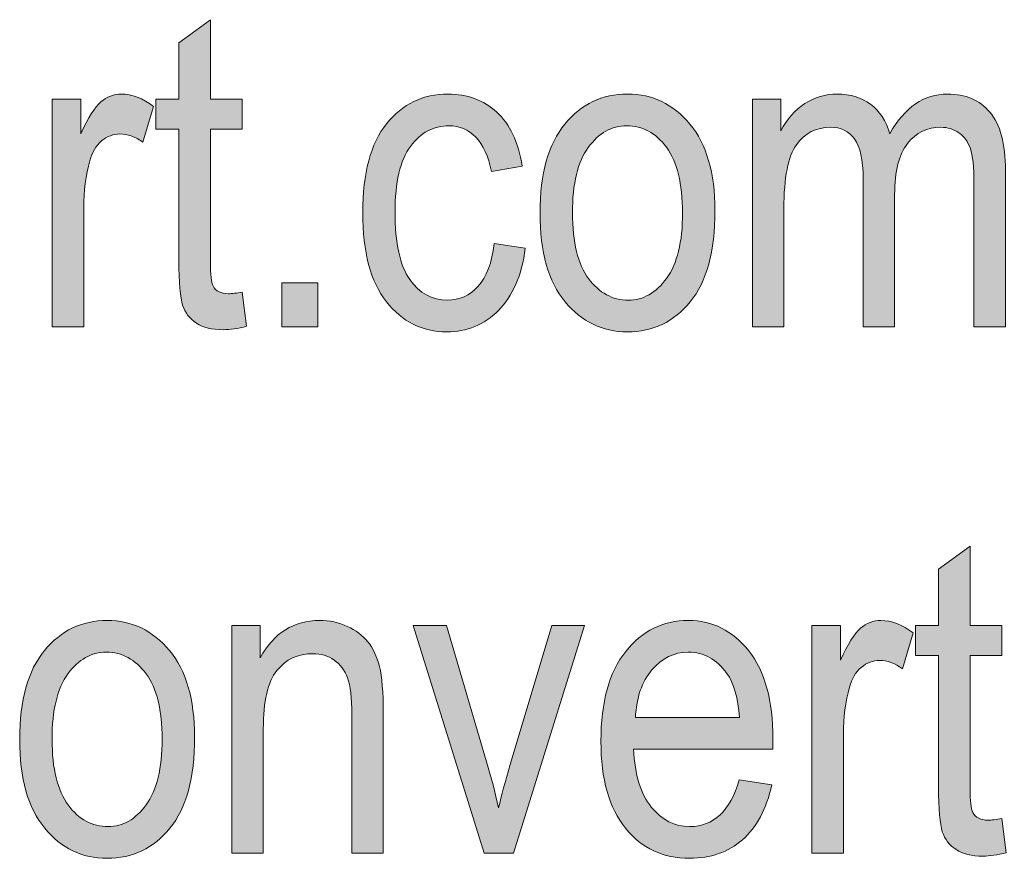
# Model space of a CAD drawing. Header units: inches. Extents: x 19 to 517, y 28 to 779.
# Drawn here: x 277.33 to 317.8, y 139.87 to 174.27 of the extents above; entities that cross this region are included whole.
import ezdxf

# ---------------------------------------------------------------- set-up
doc = ezdxf.new("R2010")
doc.units = ezdxf.units.IN
doc.header["$MEASUREMENT"] = 0
doc.layers.add('Layer 1', color=7, linetype='Continuous')

# ---------------------------------------------------------------- blocks, each defined once
blk = doc.blocks.new('block 88')
at = {"layer": 'Layer 1', "lineweight": 0}
blk.add_open_spline([(278.667, 161.676), (278.667, 161.676), (278.667, 171.01), (278.667, 171.01), (278.667, 171.01), (279.836, 171.01), (279.836, 171.01), (279.836, 171.01), (279.836, 169.595), (279.836, 169.595), (280.134, 170.251), (280.408, 170.686), (280.658, 170.9), (280.906, 171.113), (281.186, 171.221), (281.497, 171.221), (281.93, 171.221), (282.373, 171.051), (282.824, 170.711), (282.824, 170.711), (282.384, 169.243), (282.384, 169.243), (282.062, 169.472), (281.749, 169.586), (281.444, 169.586), (281.169, 169.586), (280.917, 169.489), (280.688, 169.296), (280.46, 169.103), (280.298, 168.833), (280.205, 168.487), (280.041, 167.884), (279.959, 167.242), (279.959, 166.563), (279.959, 166.563), (279.959, 161.676), (279.959, 161.676), (279.959, 161.676), (278.667, 161.676), (278.667, 161.676)], degree=3, knots=[0, 0, 0, 0, 1, 1, 1, 2, 2, 2, 3, 3, 3, 4, 4, 4, 5, 5, 5, 6, 6, 6, 7, 7, 7, 8, 8, 8, 9, 9, 9, 10, 10, 10, 11, 11, 11, 12, 12, 12, 13, 13, 13, 13], dxfattribs=at)
blk = doc.blocks.new('block 89')
at = {"layer": 'Layer 1', "true_color": 0x231f20}
h = blk.add_hatch(color=250, dxfattribs=at)
h.dxf.hatch_style = 2
edge = h.paths.add_edge_path()
edge.add_spline(control_points=[(278.667, 161.676), (278.667, 161.676), (278.667, 171.01), (278.667, 171.01), (278.667, 171.01), (279.836, 171.01), (279.836, 171.01), (279.836, 171.01), (279.836, 169.595), (279.836, 169.595), (280.134, 170.251), (280.408, 170.686), (280.658, 170.9), (280.906, 171.113), (281.186, 171.221), (281.497, 171.221), (281.93, 171.221), (282.373, 171.051), (282.824, 170.711), (282.824, 170.711), (282.384, 169.243), (282.384, 169.243), (282.062, 169.472), (281.749, 169.586), (281.444, 169.586), (281.169, 169.586), (280.917, 169.489), (280.688, 169.296), (280.46, 169.103), (280.298, 168.833), (280.205, 168.487), (280.041, 167.884), (279.959, 167.242), (279.959, 166.563), (279.959, 166.563), (279.959, 161.676), (279.959, 161.676), (279.959, 161.676), (278.667, 161.676), (278.667, 161.676)], knot_values=[0, 0, 0, 0, 1, 1, 1, 2, 2, 2, 3, 3, 3, 4, 4, 4, 5, 5, 5, 6, 6, 6, 7, 7, 7, 8, 8, 8, 9, 9, 9, 10, 10, 10, 11, 11, 11, 12, 12, 12, 13, 13, 13, 13], degree=3, periodic=1)
at = {"layer": 'Layer 1', "lineweight": 0}
blk.add_open_spline([(278.667, 161.676), (278.667, 161.676), (278.667, 171.01), (278.667, 171.01), (278.667, 171.01), (279.836, 171.01), (279.836, 171.01), (279.836, 171.01), (279.836, 169.595), (279.836, 169.595), (280.134, 170.251), (280.408, 170.686), (280.658, 170.9), (280.906, 171.113), (281.186, 171.221), (281.497, 171.221), (281.93, 171.221), (282.373, 171.051), (282.824, 170.711), (282.824, 170.711), (282.384, 169.243), (282.384, 169.243), (282.062, 169.472), (281.749, 169.586), (281.444, 169.586), (281.169, 169.586), (280.917, 169.489), (280.688, 169.296), (280.46, 169.103), (280.298, 168.833), (280.205, 168.487), (280.041, 167.884), (279.959, 167.242), (279.959, 166.563), (279.959, 166.563), (279.959, 161.676), (279.959, 161.676), (279.959, 161.676), (278.667, 161.676), (278.667, 161.676)], degree=3, knots=[0, 0, 0, 0, 1, 1, 1, 2, 2, 2, 3, 3, 3, 4, 4, 4, 5, 5, 5, 6, 6, 6, 7, 7, 7, 8, 8, 8, 9, 9, 9, 10, 10, 10, 11, 11, 11, 12, 12, 12, 13, 13, 13, 13], dxfattribs=at)
blk = doc.blocks.new('block 90')
at = {"layer": 'Layer 1', "lineweight": 0}
blk.add_open_spline([(286.463, 163.091), (286.463, 163.091), (286.638, 161.693), (286.638, 161.693), (286.281, 161.6), (285.959, 161.553), (285.672, 161.553), (285.22, 161.553), (284.857, 161.643), (284.582, 161.82), (284.306, 161.999), (284.117, 162.244), (284.014, 162.555), (283.912, 162.865), (283.861, 163.483), (283.861, 164.409), (283.861, 164.409), (283.861, 169.779), (283.861, 169.779), (283.861, 169.779), (282.912, 169.779), (282.912, 169.779), (282.912, 169.779), (282.912, 171.01), (282.912, 171.01), (282.912, 171.01), (283.861, 171.01), (283.861, 171.01), (283.861, 171.01), (283.861, 173.321), (283.861, 173.321), (283.861, 173.321), (285.153, 174.271), (285.153, 174.271), (285.153, 174.271), (285.153, 171.01), (285.153, 171.01), (285.153, 171.01), (286.463, 171.01), (286.463, 171.01), (286.463, 171.01), (286.463, 169.779), (286.463, 169.779), (286.463, 169.779), (285.153, 169.779), (285.153, 169.779), (285.153, 169.779), (285.153, 164.321), (285.153, 164.321), (285.153, 163.817), (285.191, 163.492), (285.267, 163.346), (285.379, 163.135), (285.587, 163.029), (285.891, 163.029), (286.038, 163.029), (286.228, 163.05), (286.463, 163.091)], degree=3, knots=[0, 0, 0, 0, 1, 1, 1, 2, 2, 2, 3, 3, 3, 4, 4, 4, 5, 5, 5, 6, 6, 6, 7, 7, 7, 8, 8, 8, 9, 9, 9, 10, 10, 10, 11, 11, 11, 12, 12, 12, 13, 13, 13, 14, 14, 14, 15, 15, 15, 16, 16, 16, 17, 17, 17, 18, 18, 18, 19, 19, 19, 19], dxfattribs=at)
blk = doc.blocks.new('block 91')
at = {"layer": 'Layer 1', "true_color": 0x231f20}
h = blk.add_hatch(color=250, dxfattribs=at)
h.dxf.hatch_style = 2
edge = h.paths.add_edge_path()
edge.add_spline(control_points=[(286.463, 163.091), (286.463, 163.091), (286.638, 161.693), (286.638, 161.693), (286.281, 161.6), (285.959, 161.553), (285.672, 161.553), (285.22, 161.553), (284.857, 161.643), (284.582, 161.82), (284.306, 161.999), (284.117, 162.244), (284.014, 162.555), (283.912, 162.865), (283.861, 163.483), (283.861, 164.409), (283.861, 164.409), (283.861, 169.779), (283.861, 169.779), (283.861, 169.779), (282.912, 169.779), (282.912, 169.779), (282.912, 169.779), (282.912, 171.01), (282.912, 171.01), (282.912, 171.01), (283.861, 171.01), (283.861, 171.01), (283.861, 171.01), (283.861, 173.321), (283.861, 173.321), (283.861, 173.321), (285.153, 174.271), (285.153, 174.271), (285.153, 174.271), (285.153, 171.01), (285.153, 171.01), (285.153, 171.01), (286.463, 171.01), (286.463, 171.01), (286.463, 171.01), (286.463, 169.779), (286.463, 169.779), (286.463, 169.779), (285.153, 169.779), (285.153, 169.779), (285.153, 169.779), (285.153, 164.321), (285.153, 164.321), (285.153, 163.817), (285.191, 163.492), (285.267, 163.346), (285.379, 163.135), (285.587, 163.029), (285.891, 163.029), (286.038, 163.029), (286.228, 163.05), (286.463, 163.091)], knot_values=[0, 0, 0, 0, 1, 1, 1, 2, 2, 2, 3, 3, 3, 4, 4, 4, 5, 5, 5, 6, 6, 6, 7, 7, 7, 8, 8, 8, 9, 9, 9, 10, 10, 10, 11, 11, 11, 12, 12, 12, 13, 13, 13, 14, 14, 14, 15, 15, 15, 16, 16, 16, 17, 17, 17, 18, 18, 18, 19, 19, 19, 19], degree=3, periodic=1)
at = {"layer": 'Layer 1', "lineweight": 0}
blk.add_open_spline([(286.463, 163.091), (286.463, 163.091), (286.638, 161.693), (286.638, 161.693), (286.281, 161.6), (285.959, 161.553), (285.672, 161.553), (285.22, 161.553), (284.857, 161.643), (284.582, 161.82), (284.306, 161.999), (284.117, 162.244), (284.014, 162.555), (283.912, 162.865), (283.861, 163.483), (283.861, 164.409), (283.861, 164.409), (283.861, 169.779), (283.861, 169.779), (283.861, 169.779), (282.912, 169.779), (282.912, 169.779), (282.912, 169.779), (282.912, 171.01), (282.912, 171.01), (282.912, 171.01), (283.861, 171.01), (283.861, 171.01), (283.861, 171.01), (283.861, 173.321), (283.861, 173.321), (283.861, 173.321), (285.153, 174.271), (285.153, 174.271), (285.153, 174.271), (285.153, 171.01), (285.153, 171.01), (285.153, 171.01), (286.463, 171.01), (286.463, 171.01), (286.463, 171.01), (286.463, 169.779), (286.463, 169.779), (286.463, 169.779), (285.153, 169.779), (285.153, 169.779), (285.153, 169.779), (285.153, 164.321), (285.153, 164.321), (285.153, 163.817), (285.191, 163.492), (285.267, 163.346), (285.379, 163.135), (285.587, 163.029), (285.891, 163.029), (286.038, 163.029), (286.228, 163.05), (286.463, 163.091)], degree=3, knots=[0, 0, 0, 0, 1, 1, 1, 2, 2, 2, 3, 3, 3, 4, 4, 4, 5, 5, 5, 6, 6, 6, 7, 7, 7, 8, 8, 8, 9, 9, 9, 10, 10, 10, 11, 11, 11, 12, 12, 12, 13, 13, 13, 14, 14, 14, 15, 15, 15, 16, 16, 16, 17, 17, 17, 18, 18, 18, 19, 19, 19, 19], dxfattribs=at)
blk = doc.blocks.new('block 92')
at = {"layer": 'Layer 1', "lineweight": 0}
blk.add_lwpolyline([(288.089, 161.676), (288.089, 163.478), (289.565, 163.478), (289.565, 161.676), (288.089, 161.676)], dxfattribs=at)
blk = doc.blocks.new('block 93')
at = {"layer": 'Layer 1', "true_color": 0x231f20}
h = blk.add_hatch(color=250, dxfattribs=at)
h.dxf.hatch_style = 2
h.paths.add_polyline_path([(288.089, 161.676), (288.089, 163.478), (289.565, 163.478), (289.565, 161.676)])
at = {"layer": 'Layer 1', "lineweight": 0}
blk.add_lwpolyline([(288.089, 161.676), (288.089, 163.478), (289.565, 163.478), (289.565, 161.676), (288.089, 161.676), (288.089, 161.676)], dxfattribs=at)
blk = doc.blocks.new('block 94')
at = {"layer": 'Layer 1', "lineweight": 0}
blk.add_open_spline([(296.798, 165.095), (296.798, 165.095), (298.073, 164.893), (298.073, 164.893), (297.926, 163.779), (297.559, 162.93), (296.969, 162.344), (296.381, 161.758), (295.673, 161.465), (294.847, 161.465), (293.845, 161.465), (293.02, 161.876), (292.374, 162.699), (291.725, 163.522), (291.402, 164.74), (291.402, 166.352), (291.402, 167.975), (291.728, 169.191), (292.381, 170.004), (293.035, 170.814), (293.875, 171.221), (294.9, 171.221), (295.691, 171.221), (296.357, 170.975), (296.899, 170.482), (297.441, 169.99), (297.789, 169.252), (297.941, 168.268), (297.941, 168.268), (296.684, 168.039), (296.684, 168.039), (296.561, 168.669), (296.347, 169.14), (296.043, 169.452), (295.738, 169.764), (295.372, 169.92), (294.944, 169.92), (294.305, 169.92), (293.776, 169.637), (293.358, 169.072), (292.938, 168.506), (292.729, 167.608), (292.729, 166.378), (292.729, 165.106), (292.929, 164.187), (293.331, 163.618), (293.732, 163.05), (294.247, 162.766), (294.874, 162.766), (295.366, 162.766), (295.786, 162.955), (296.135, 163.332), (296.483, 163.711), (296.705, 164.298), (296.798, 165.095)], degree=3, knots=[0, 0, 0, 0, 1, 1, 1, 2, 2, 2, 3, 3, 3, 4, 4, 4, 5, 5, 5, 6, 6, 6, 7, 7, 7, 8, 8, 8, 9, 9, 9, 10, 10, 10, 11, 11, 11, 12, 12, 12, 13, 13, 13, 14, 14, 14, 15, 15, 15, 16, 16, 16, 17, 17, 17, 18, 18, 18, 18], dxfattribs=at)
blk = doc.blocks.new('block 95')
at = {"layer": 'Layer 1', "true_color": 0x231f20}
h = blk.add_hatch(color=250, dxfattribs=at)
h.dxf.hatch_style = 2
edge = h.paths.add_edge_path()
edge.add_spline(control_points=[(296.798, 165.095), (296.798, 165.095), (298.073, 164.893), (298.073, 164.893), (297.926, 163.779), (297.559, 162.93), (296.969, 162.344), (296.381, 161.758), (295.673, 161.465), (294.847, 161.465), (293.845, 161.465), (293.02, 161.876), (292.374, 162.699), (291.725, 163.522), (291.402, 164.74), (291.402, 166.352), (291.402, 167.975), (291.728, 169.191), (292.381, 170.004), (293.035, 170.814), (293.875, 171.221), (294.9, 171.221), (295.691, 171.221), (296.357, 170.975), (296.899, 170.482), (297.441, 169.99), (297.789, 169.252), (297.941, 168.268), (297.941, 168.268), (296.684, 168.039), (296.684, 168.039), (296.561, 168.669), (296.347, 169.14), (296.043, 169.452), (295.738, 169.764), (295.372, 169.92), (294.944, 169.92), (294.305, 169.92), (293.776, 169.637), (293.358, 169.072), (292.938, 168.506), (292.729, 167.608), (292.729, 166.378), (292.729, 165.106), (292.929, 164.187), (293.331, 163.618), (293.732, 163.05), (294.247, 162.766), (294.874, 162.766), (295.366, 162.766), (295.786, 162.955), (296.135, 163.332), (296.483, 163.711), (296.705, 164.298), (296.798, 165.095)], knot_values=[0, 0, 0, 0, 1, 1, 1, 2, 2, 2, 3, 3, 3, 4, 4, 4, 5, 5, 5, 6, 6, 6, 7, 7, 7, 8, 8, 8, 9, 9, 9, 10, 10, 10, 11, 11, 11, 12, 12, 12, 13, 13, 13, 14, 14, 14, 15, 15, 15, 16, 16, 16, 17, 17, 17, 18, 18, 18, 18], degree=3, periodic=1)
at = {"layer": 'Layer 1', "lineweight": 0}
blk.add_open_spline([(296.798, 165.095), (296.798, 165.095), (298.073, 164.893), (298.073, 164.893), (297.926, 163.779), (297.559, 162.93), (296.969, 162.344), (296.381, 161.758), (295.673, 161.465), (294.847, 161.465), (293.845, 161.465), (293.02, 161.876), (292.374, 162.699), (291.725, 163.522), (291.402, 164.74), (291.402, 166.352), (291.402, 167.975), (291.728, 169.191), (292.381, 170.004), (293.035, 170.814), (293.875, 171.221), (294.9, 171.221), (295.691, 171.221), (296.357, 170.975), (296.899, 170.482), (297.441, 169.99), (297.789, 169.252), (297.941, 168.268), (297.941, 168.268), (296.684, 168.039), (296.684, 168.039), (296.561, 168.669), (296.347, 169.14), (296.043, 169.452), (295.738, 169.764), (295.372, 169.92), (294.944, 169.92), (294.305, 169.92), (293.776, 169.637), (293.358, 169.072), (292.938, 168.506), (292.729, 167.608), (292.729, 166.378), (292.729, 165.106), (292.929, 164.187), (293.331, 163.618), (293.732, 163.05), (294.247, 162.766), (294.874, 162.766), (295.366, 162.766), (295.786, 162.955), (296.135, 163.332), (296.483, 163.711), (296.705, 164.298), (296.798, 165.095)], degree=3, knots=[0, 0, 0, 0, 1, 1, 1, 2, 2, 2, 3, 3, 3, 4, 4, 4, 5, 5, 5, 6, 6, 6, 7, 7, 7, 8, 8, 8, 9, 9, 9, 10, 10, 10, 11, 11, 11, 12, 12, 12, 13, 13, 13, 14, 14, 14, 15, 15, 15, 16, 16, 16, 17, 17, 17, 18, 18, 18, 18], dxfattribs=at)
blk = doc.blocks.new('block 96')
at = {"layer": 'Layer 1', "lineweight": 0}
blk.add_open_spline([(298.679, 166.343), (298.679, 167.954), (299.018, 169.17), (299.694, 169.99), (300.372, 170.811), (301.228, 171.221), (302.265, 171.221), (303.285, 171.221), (304.137, 170.811), (304.823, 169.99), (305.508, 169.17), (305.851, 167.986), (305.851, 166.439), (305.851, 164.764), (305.514, 163.516), (304.84, 162.695), (304.167, 161.875), (303.308, 161.465), (302.265, 161.465), (301.24, 161.465), (300.385, 161.876), (299.704, 162.699), (299.02, 163.522), (298.679, 164.737), (298.679, 166.343)], degree=3, knots=[0, 0, 0, 0, 1, 1, 1, 2, 2, 2, 3, 3, 3, 4, 4, 4, 5, 5, 5, 6, 6, 6, 7, 7, 7, 8, 8, 8, 8], dxfattribs=at)
blk = doc.blocks.new('block 97')
at = {"layer": 'Layer 1', "lineweight": 0}
blk.add_open_spline([(300.006, 166.348), (300.006, 165.139), (300.226, 164.239), (300.666, 163.65), (301.105, 163.061), (301.65, 162.766), (302.3, 162.766), (302.91, 162.766), (303.432, 163.063), (303.87, 163.659), (304.305, 164.254), (304.524, 165.15), (304.524, 166.348), (304.524, 167.55), (304.304, 168.446), (303.865, 169.035), (303.425, 169.625), (302.881, 169.92), (302.23, 169.92), (301.615, 169.92), (301.09, 169.624), (300.657, 169.031), (300.223, 168.438), (300.006, 167.544), (300.006, 166.348)], degree=3, knots=[0, 0, 0, 0, 1, 1, 1, 2, 2, 2, 3, 3, 3, 4, 4, 4, 5, 5, 5, 6, 6, 6, 7, 7, 7, 8, 8, 8, 8], dxfattribs=at)
blk = doc.blocks.new('block 98')
at = {"layer": 'Layer 1', "true_color": 0x231f20}
h = blk.add_hatch(color=250, dxfattribs=at)
h.dxf.hatch_style = 2
edge = h.paths.add_edge_path()
edge.add_spline(control_points=[(298.679, 166.343), (298.679, 167.954), (299.018, 169.17), (299.694, 169.99), (300.372, 170.811), (301.228, 171.221), (302.265, 171.221), (303.285, 171.221), (304.137, 170.811), (304.823, 169.99), (305.508, 169.17), (305.851, 167.986), (305.851, 166.439), (305.851, 164.764), (305.514, 163.516), (304.84, 162.695), (304.167, 161.875), (303.308, 161.465), (302.265, 161.465), (301.24, 161.465), (300.385, 161.876), (299.704, 162.699), (299.02, 163.522), (298.679, 164.737), (298.679, 166.343)], knot_values=[0, 0, 0, 0, 1, 1, 1, 2, 2, 2, 3, 3, 3, 4, 4, 4, 5, 5, 5, 6, 6, 6, 7, 7, 7, 8, 8, 8, 8], degree=3, periodic=1)
edge = h.paths.add_edge_path()
edge.add_spline(control_points=[(300.006, 166.348), (300.006, 165.139), (300.226, 164.239), (300.666, 163.65), (301.105, 163.061), (301.65, 162.766), (302.3, 162.766), (302.91, 162.766), (303.432, 163.063), (303.87, 163.659), (304.305, 164.254), (304.524, 165.15), (304.524, 166.348), (304.524, 167.55), (304.304, 168.446), (303.865, 169.035), (303.425, 169.625), (302.881, 169.92), (302.23, 169.92), (301.615, 169.92), (301.09, 169.624), (300.657, 169.031), (300.223, 168.438), (300.006, 167.544), (300.006, 166.348)], knot_values=[0, 0, 0, 0, 1, 1, 1, 2, 2, 2, 3, 3, 3, 4, 4, 4, 5, 5, 5, 6, 6, 6, 7, 7, 7, 8, 8, 8, 8], degree=3, periodic=1)
at = {"layer": 'Layer 1', "lineweight": 0}
for points in [[(298.679, 166.343), (298.679, 167.954), (299.018, 169.17), (299.694, 169.99), (300.372, 170.811), (301.228, 171.221), (302.265, 171.221), (303.285, 171.221), (304.137, 170.811), (304.823, 169.99), (305.508, 169.17), (305.851, 167.986), (305.851, 166.439), (305.851, 164.764), (305.514, 163.516), (304.84, 162.695), (304.167, 161.875), (303.308, 161.465), (302.265, 161.465), (301.24, 161.465), (300.385, 161.876), (299.704, 162.699), (299.02, 163.522), (298.679, 164.737), (298.679, 166.343)], [(300.006, 166.348), (300.006, 165.139), (300.226, 164.239), (300.666, 163.65), (301.105, 163.061), (301.65, 162.766), (302.3, 162.766), (302.91, 162.766), (303.432, 163.063), (303.87, 163.659), (304.305, 164.254), (304.524, 165.15), (304.524, 166.348), (304.524, 167.55), (304.304, 168.446), (303.865, 169.035), (303.425, 169.625), (302.881, 169.92), (302.23, 169.92), (301.615, 169.92), (301.09, 169.624), (300.657, 169.031), (300.223, 168.438), (300.006, 167.544), (300.006, 166.348)]]:
    blk.add_open_spline(points, degree=3, knots=[0, 0, 0, 0, 1, 1, 1, 2, 2, 2, 3, 3, 3, 4, 4, 4, 5, 5, 5, 6, 6, 6, 7, 7, 7, 8, 8, 8, 8], dxfattribs=at)
blk = doc.blocks.new('block 99')
at = {"layer": 'Layer 1', "lineweight": 0}
blk.add_open_spline([(307.389, 161.676), (307.389, 161.676), (307.389, 171.01), (307.389, 171.01), (307.389, 171.01), (308.549, 171.01), (308.549, 171.01), (308.549, 171.01), (308.549, 169.709), (308.549, 169.709), (308.807, 170.192), (309.137, 170.565), (309.541, 170.827), (309.945, 171.09), (310.386, 171.221), (310.866, 171.221), (311.404, 171.221), (311.859, 171.082), (312.23, 170.806), (312.602, 170.528), (312.867, 170.125), (313.024, 169.595), (313.33, 170.137), (313.681, 170.543), (314.079, 170.814), (314.475, 171.085), (314.915, 171.221), (315.397, 171.221), (316.131, 171.221), (316.711, 170.972), (317.134, 170.474), (317.557, 169.976), (317.769, 169.179), (317.769, 168.083), (317.769, 168.083), (317.769, 161.676), (317.769, 161.676), (317.769, 161.676), (316.477, 161.676), (316.477, 161.676), (316.477, 161.676), (316.477, 167.562), (316.477, 167.562), (316.477, 168.23), (316.428, 168.704), (316.332, 168.983), (316.234, 169.262), (316.077, 169.477), (315.859, 169.63), (315.64, 169.782), (315.396, 169.858), (315.126, 169.858), (314.565, 169.858), (314.109, 169.637), (313.756, 169.194), (313.402, 168.751), (313.225, 168.055), (313.225, 167.104), (313.225, 167.104), (313.225, 161.676), (313.225, 161.676), (313.225, 161.676), (311.933, 161.676), (311.933, 161.676), (311.933, 161.676), (311.933, 167.747), (311.933, 167.747), (311.933, 168.521), (311.815, 169.066), (311.577, 169.383), (311.34, 169.7), (311.013, 169.858), (310.597, 169.858), (310.006, 169.858), (309.538, 169.619), (309.196, 169.142), (308.852, 168.663), (308.681, 167.791), (308.681, 166.523), (308.681, 166.523), (308.681, 161.676), (308.681, 161.676), (308.681, 161.676), (307.389, 161.676), (307.389, 161.676)], degree=3, knots=[0, 0, 0, 0, 1, 1, 1, 2, 2, 2, 3, 3, 3, 4, 4, 4, 5, 5, 5, 6, 6, 6, 7, 7, 7, 8, 8, 8, 9, 9, 9, 10, 10, 10, 11, 11, 11, 12, 12, 12, 13, 13, 13, 14, 14, 14, 15, 15, 15, 16, 16, 16, 17, 17, 17, 18, 18, 18, 19, 19, 19, 20, 20, 20, 21, 21, 21, 22, 22, 22, 23, 23, 23, 24, 24, 24, 25, 25, 25, 26, 26, 26, 27, 27, 27, 28, 28, 28, 28], dxfattribs=at)
blk = doc.blocks.new('block 100')
at = {"layer": 'Layer 1', "true_color": 0x231f20}
h = blk.add_hatch(color=250, dxfattribs=at)
h.dxf.hatch_style = 2
edge = h.paths.add_edge_path()
edge.add_spline(control_points=[(307.389, 161.676), (307.389, 161.676), (307.389, 171.01), (307.389, 171.01), (307.389, 171.01), (308.549, 171.01), (308.549, 171.01), (308.549, 171.01), (308.549, 169.709), (308.549, 169.709), (308.807, 170.192), (309.137, 170.565), (309.541, 170.827), (309.945, 171.09), (310.386, 171.221), (310.866, 171.221), (311.404, 171.221), (311.859, 171.082), (312.23, 170.806), (312.602, 170.528), (312.867, 170.125), (313.024, 169.595), (313.33, 170.137), (313.681, 170.543), (314.079, 170.814), (314.475, 171.085), (314.915, 171.221), (315.397, 171.221), (316.131, 171.221), (316.711, 170.972), (317.134, 170.474), (317.557, 169.976), (317.769, 169.179), (317.769, 168.083), (317.769, 168.083), (317.769, 161.676), (317.769, 161.676), (317.769, 161.676), (316.477, 161.676), (316.477, 161.676), (316.477, 161.676), (316.477, 167.562), (316.477, 167.562), (316.477, 168.23), (316.428, 168.704), (316.332, 168.983), (316.234, 169.262), (316.077, 169.477), (315.859, 169.63), (315.64, 169.782), (315.396, 169.858), (315.126, 169.858), (314.565, 169.858), (314.109, 169.637), (313.756, 169.194), (313.402, 168.751), (313.225, 168.055), (313.225, 167.104), (313.225, 167.104), (313.225, 161.676), (313.225, 161.676), (313.225, 161.676), (311.933, 161.676), (311.933, 161.676), (311.933, 161.676), (311.933, 167.747), (311.933, 167.747), (311.933, 168.521), (311.815, 169.066), (311.577, 169.383), (311.34, 169.7), (311.013, 169.858), (310.597, 169.858), (310.006, 169.858), (309.538, 169.619), (309.196, 169.142), (308.852, 168.663), (308.681, 167.791), (308.681, 166.523), (308.681, 166.523), (308.681, 161.676), (308.681, 161.676), (308.681, 161.676), (307.389, 161.676), (307.389, 161.676)], knot_values=[0, 0, 0, 0, 1, 1, 1, 2, 2, 2, 3, 3, 3, 4, 4, 4, 5, 5, 5, 6, 6, 6, 7, 7, 7, 8, 8, 8, 9, 9, 9, 10, 10, 10, 11, 11, 11, 12, 12, 12, 13, 13, 13, 14, 14, 14, 15, 15, 15, 16, 16, 16, 17, 17, 17, 18, 18, 18, 19, 19, 19, 20, 20, 20, 21, 21, 21, 22, 22, 22, 23, 23, 23, 24, 24, 24, 25, 25, 25, 26, 26, 26, 27, 27, 27, 28, 28, 28, 28], degree=3, periodic=1)
at = {"layer": 'Layer 1', "lineweight": 0}
blk.add_open_spline([(307.389, 161.676), (307.389, 161.676), (307.389, 171.01), (307.389, 171.01), (307.389, 171.01), (308.549, 171.01), (308.549, 171.01), (308.549, 171.01), (308.549, 169.709), (308.549, 169.709), (308.807, 170.192), (309.137, 170.565), (309.541, 170.827), (309.945, 171.09), (310.386, 171.221), (310.866, 171.221), (311.404, 171.221), (311.859, 171.082), (312.23, 170.806), (312.602, 170.528), (312.867, 170.125), (313.024, 169.595), (313.33, 170.137), (313.681, 170.543), (314.079, 170.814), (314.475, 171.085), (314.915, 171.221), (315.397, 171.221), (316.131, 171.221), (316.711, 170.972), (317.134, 170.474), (317.557, 169.976), (317.769, 169.179), (317.769, 168.083), (317.769, 168.083), (317.769, 161.676), (317.769, 161.676), (317.769, 161.676), (316.477, 161.676), (316.477, 161.676), (316.477, 161.676), (316.477, 167.562), (316.477, 167.562), (316.477, 168.23), (316.428, 168.704), (316.332, 168.983), (316.234, 169.262), (316.077, 169.477), (315.859, 169.63), (315.64, 169.782), (315.396, 169.858), (315.126, 169.858), (314.565, 169.858), (314.109, 169.637), (313.756, 169.194), (313.402, 168.751), (313.225, 168.055), (313.225, 167.104), (313.225, 167.104), (313.225, 161.676), (313.225, 161.676), (313.225, 161.676), (311.933, 161.676), (311.933, 161.676), (311.933, 161.676), (311.933, 167.747), (311.933, 167.747), (311.933, 168.521), (311.815, 169.066), (311.577, 169.383), (311.34, 169.7), (311.013, 169.858), (310.597, 169.858), (310.006, 169.858), (309.538, 169.619), (309.196, 169.142), (308.852, 168.663), (308.681, 167.791), (308.681, 166.523), (308.681, 166.523), (308.681, 161.676), (308.681, 161.676), (308.681, 161.676), (307.389, 161.676), (307.389, 161.676)], degree=3, knots=[0, 0, 0, 0, 1, 1, 1, 2, 2, 2, 3, 3, 3, 4, 4, 4, 5, 5, 5, 6, 6, 6, 7, 7, 7, 8, 8, 8, 9, 9, 9, 10, 10, 10, 11, 11, 11, 12, 12, 12, 13, 13, 13, 14, 14, 14, 15, 15, 15, 16, 16, 16, 17, 17, 17, 18, 18, 18, 19, 19, 19, 20, 20, 20, 21, 21, 21, 22, 22, 22, 23, 23, 23, 24, 24, 24, 25, 25, 25, 26, 26, 26, 27, 27, 27, 28, 28, 28, 28], dxfattribs=at)
blk = doc.blocks.new('block 187')
at = {"layer": 'Layer 1', "lineweight": 0}
blk.add_open_spline([(277.331, 144.743), (277.331, 146.354), (277.67, 147.57), (278.345, 148.391), (279.023, 149.211), (279.88, 149.621), (280.917, 149.621), (281.936, 149.621), (282.789, 149.211), (283.474, 148.391), (284.16, 147.57), (284.503, 146.387), (284.503, 144.84), (284.503, 143.164), (284.166, 141.916), (283.492, 141.096), (282.818, 140.275), (281.96, 139.865), (280.917, 139.865), (279.891, 139.865), (279.037, 140.276), (278.355, 141.1), (277.672, 141.923), (277.331, 143.138), (277.331, 144.743)], degree=3, knots=[0, 0, 0, 0, 1, 1, 1, 2, 2, 2, 3, 3, 3, 4, 4, 4, 5, 5, 5, 6, 6, 6, 7, 7, 7, 8, 8, 8, 8], dxfattribs=at)
blk = doc.blocks.new('block 188')
at = {"layer": 'Layer 1', "lineweight": 0}
blk.add_open_spline([(278.658, 144.748), (278.658, 143.539), (278.878, 142.64), (279.317, 142.051), (279.756, 141.461), (280.301, 141.166), (280.952, 141.166), (281.561, 141.166), (282.084, 141.464), (282.521, 142.06), (282.957, 142.654), (283.175, 143.551), (283.175, 144.748), (283.175, 145.95), (282.956, 146.847), (282.516, 147.436), (282.077, 148.025), (281.532, 148.32), (280.881, 148.32), (280.266, 148.32), (279.742, 148.024), (279.308, 147.432), (278.875, 146.839), (278.658, 145.944), (278.658, 144.748)], degree=3, knots=[0, 0, 0, 0, 1, 1, 1, 2, 2, 2, 3, 3, 3, 4, 4, 4, 5, 5, 5, 6, 6, 6, 7, 7, 7, 8, 8, 8, 8], dxfattribs=at)
blk = doc.blocks.new('block 189')
at = {"layer": 'Layer 1', "true_color": 0x231f20}
h = blk.add_hatch(color=250, dxfattribs=at)
h.dxf.hatch_style = 2
edge = h.paths.add_edge_path()
edge.add_spline(control_points=[(277.331, 144.743), (277.331, 146.354), (277.67, 147.57), (278.345, 148.391), (279.023, 149.211), (279.88, 149.621), (280.917, 149.621), (281.936, 149.621), (282.789, 149.211), (283.474, 148.391), (284.16, 147.57), (284.503, 146.387), (284.503, 144.84), (284.503, 143.164), (284.166, 141.916), (283.492, 141.096), (282.818, 140.275), (281.96, 139.865), (280.917, 139.865), (279.891, 139.865), (279.037, 140.276), (278.355, 141.1), (277.672, 141.923), (277.331, 143.138), (277.331, 144.743)], knot_values=[0, 0, 0, 0, 1, 1, 1, 2, 2, 2, 3, 3, 3, 4, 4, 4, 5, 5, 5, 6, 6, 6, 7, 7, 7, 8, 8, 8, 8], degree=3, periodic=1)
edge = h.paths.add_edge_path()
edge.add_spline(control_points=[(278.658, 144.748), (278.658, 143.539), (278.878, 142.64), (279.317, 142.051), (279.756, 141.461), (280.301, 141.166), (280.952, 141.166), (281.561, 141.166), (282.084, 141.464), (282.521, 142.06), (282.957, 142.654), (283.175, 143.551), (283.175, 144.748), (283.175, 145.95), (282.956, 146.847), (282.516, 147.436), (282.077, 148.025), (281.532, 148.32), (280.881, 148.32), (280.266, 148.32), (279.742, 148.024), (279.308, 147.432), (278.875, 146.839), (278.658, 145.944), (278.658, 144.748)], knot_values=[0, 0, 0, 0, 1, 1, 1, 2, 2, 2, 3, 3, 3, 4, 4, 4, 5, 5, 5, 6, 6, 6, 7, 7, 7, 8, 8, 8, 8], degree=3, periodic=1)
at = {"layer": 'Layer 1', "lineweight": 0}
for points in [[(277.331, 144.743), (277.331, 146.354), (277.67, 147.57), (278.345, 148.391), (279.023, 149.211), (279.88, 149.621), (280.917, 149.621), (281.936, 149.621), (282.789, 149.211), (283.474, 148.391), (284.16, 147.57), (284.503, 146.387), (284.503, 144.84), (284.503, 143.164), (284.166, 141.916), (283.492, 141.096), (282.818, 140.275), (281.96, 139.865), (280.917, 139.865), (279.891, 139.865), (279.037, 140.276), (278.355, 141.1), (277.672, 141.923), (277.331, 143.138), (277.331, 144.743)], [(278.658, 144.748), (278.658, 143.539), (278.878, 142.64), (279.317, 142.051), (279.756, 141.461), (280.301, 141.166), (280.952, 141.166), (281.561, 141.166), (282.084, 141.464), (282.521, 142.06), (282.957, 142.654), (283.175, 143.551), (283.175, 144.748), (283.175, 145.95), (282.956, 146.847), (282.516, 147.436), (282.077, 148.025), (281.532, 148.32), (280.881, 148.32), (280.266, 148.32), (279.742, 148.024), (279.308, 147.432), (278.875, 146.839), (278.658, 145.944), (278.658, 144.748)]]:
    blk.add_open_spline(points, degree=3, knots=[0, 0, 0, 0, 1, 1, 1, 2, 2, 2, 3, 3, 3, 4, 4, 4, 5, 5, 5, 6, 6, 6, 7, 7, 7, 8, 8, 8, 8], dxfattribs=at)
blk = doc.blocks.new('block 190')
at = {"layer": 'Layer 1', "lineweight": 0}
blk.add_open_spline([(286.032, 140.076), (286.032, 140.076), (286.032, 149.41), (286.032, 149.41), (286.032, 149.41), (287.201, 149.41), (287.201, 149.41), (287.201, 149.41), (287.201, 148.092), (287.201, 148.092), (287.481, 148.604), (287.825, 148.987), (288.232, 149.241), (288.638, 149.494), (289.104, 149.621), (289.631, 149.621), (290.041, 149.621), (290.42, 149.54), (290.767, 149.379), (291.115, 149.218), (291.396, 149.007), (291.61, 148.746), (291.823, 148.485), (291.982, 148.147), (292.088, 147.731), (292.193, 147.315), (292.246, 146.677), (292.246, 145.815), (292.246, 145.815), (292.246, 140.076), (292.246, 140.076), (292.246, 140.076), (290.954, 140.076), (290.954, 140.076), (290.954, 140.076), (290.954, 145.76), (290.954, 145.76), (290.954, 146.446), (290.895, 146.948), (290.778, 147.265), (290.661, 147.581), (290.477, 147.826), (290.228, 147.999), (289.979, 148.172), (289.691, 148.259), (289.363, 148.259), (288.742, 148.259), (288.247, 148.027), (287.878, 147.563), (287.508, 147.101), (287.324, 146.306), (287.324, 145.18), (287.324, 145.18), (287.324, 140.076), (287.324, 140.076), (287.324, 140.076), (286.032, 140.076), (286.032, 140.076)], degree=3, knots=[0, 0, 0, 0, 1, 1, 1, 2, 2, 2, 3, 3, 3, 4, 4, 4, 5, 5, 5, 6, 6, 6, 7, 7, 7, 8, 8, 8, 9, 9, 9, 10, 10, 10, 11, 11, 11, 12, 12, 12, 13, 13, 13, 14, 14, 14, 15, 15, 15, 16, 16, 16, 17, 17, 17, 18, 18, 18, 19, 19, 19, 19], dxfattribs=at)
blk = doc.blocks.new('block 191')
at = {"layer": 'Layer 1', "true_color": 0x231f20}
h = blk.add_hatch(color=250, dxfattribs=at)
h.dxf.hatch_style = 2
edge = h.paths.add_edge_path()
edge.add_spline(control_points=[(286.032, 140.076), (286.032, 140.076), (286.032, 149.41), (286.032, 149.41), (286.032, 149.41), (287.201, 149.41), (287.201, 149.41), (287.201, 149.41), (287.201, 148.092), (287.201, 148.092), (287.481, 148.604), (287.825, 148.987), (288.232, 149.241), (288.638, 149.494), (289.104, 149.621), (289.631, 149.621), (290.041, 149.621), (290.42, 149.54), (290.767, 149.379), (291.115, 149.218), (291.396, 149.007), (291.61, 148.746), (291.823, 148.485), (291.982, 148.147), (292.088, 147.731), (292.193, 147.315), (292.246, 146.677), (292.246, 145.815), (292.246, 145.815), (292.246, 140.076), (292.246, 140.076), (292.246, 140.076), (290.954, 140.076), (290.954, 140.076), (290.954, 140.076), (290.954, 145.76), (290.954, 145.76), (290.954, 146.446), (290.895, 146.948), (290.778, 147.265), (290.661, 147.581), (290.477, 147.826), (290.228, 147.999), (289.979, 148.172), (289.691, 148.259), (289.363, 148.259), (288.742, 148.259), (288.247, 148.027), (287.878, 147.563), (287.508, 147.101), (287.324, 146.306), (287.324, 145.18), (287.324, 145.18), (287.324, 140.076), (287.324, 140.076), (287.324, 140.076), (286.032, 140.076), (286.032, 140.076)], knot_values=[0, 0, 0, 0, 1, 1, 1, 2, 2, 2, 3, 3, 3, 4, 4, 4, 5, 5, 5, 6, 6, 6, 7, 7, 7, 8, 8, 8, 9, 9, 9, 10, 10, 10, 11, 11, 11, 12, 12, 12, 13, 13, 13, 14, 14, 14, 15, 15, 15, 16, 16, 16, 17, 17, 17, 18, 18, 18, 19, 19, 19, 19], degree=3, periodic=1)
at = {"layer": 'Layer 1', "lineweight": 0}
blk.add_open_spline([(286.032, 140.076), (286.032, 140.076), (286.032, 149.41), (286.032, 149.41), (286.032, 149.41), (287.201, 149.41), (287.201, 149.41), (287.201, 149.41), (287.201, 148.092), (287.201, 148.092), (287.481, 148.604), (287.825, 148.987), (288.232, 149.241), (288.638, 149.494), (289.104, 149.621), (289.631, 149.621), (290.041, 149.621), (290.42, 149.54), (290.767, 149.379), (291.115, 149.218), (291.396, 149.007), (291.61, 148.746), (291.823, 148.485), (291.982, 148.147), (292.088, 147.731), (292.193, 147.315), (292.246, 146.677), (292.246, 145.815), (292.246, 145.815), (292.246, 140.076), (292.246, 140.076), (292.246, 140.076), (290.954, 140.076), (290.954, 140.076), (290.954, 140.076), (290.954, 145.76), (290.954, 145.76), (290.954, 146.446), (290.895, 146.948), (290.778, 147.265), (290.661, 147.581), (290.477, 147.826), (290.228, 147.999), (289.979, 148.172), (289.691, 148.259), (289.363, 148.259), (288.742, 148.259), (288.247, 148.027), (287.878, 147.563), (287.508, 147.101), (287.324, 146.306), (287.324, 145.18), (287.324, 145.18), (287.324, 140.076), (287.324, 140.076), (287.324, 140.076), (286.032, 140.076), (286.032, 140.076)], degree=3, knots=[0, 0, 0, 0, 1, 1, 1, 2, 2, 2, 3, 3, 3, 4, 4, 4, 5, 5, 5, 6, 6, 6, 7, 7, 7, 8, 8, 8, 9, 9, 9, 10, 10, 10, 11, 11, 11, 12, 12, 12, 13, 13, 13, 14, 14, 14, 15, 15, 15, 16, 16, 16, 17, 17, 17, 18, 18, 18, 19, 19, 19, 19], dxfattribs=at)
blk = doc.blocks.new('block 192')
at = {"layer": 'Layer 1', "lineweight": 0}
blk.add_open_spline([(296.38, 140.076), (296.38, 140.076), (293.467, 149.41), (293.467, 149.41), (293.467, 149.41), (294.839, 149.41), (294.839, 149.41), (294.839, 149.41), (296.486, 143.82), (296.486, 143.82), (296.673, 143.188), (296.838, 142.561), (296.978, 141.939), (297.09, 142.432), (297.249, 143.023), (297.454, 143.715), (297.454, 143.715), (299.163, 149.41), (299.163, 149.41), (299.163, 149.41), (300.499, 149.41), (300.499, 149.41), (300.499, 149.41), (297.588, 140.076), (297.588, 140.076), (297.588, 140.076), (296.38, 140.076), (296.38, 140.076)], degree=3, knots=[0, 0, 0, 0, 1, 1, 1, 2, 2, 2, 3, 3, 3, 4, 4, 4, 5, 5, 5, 6, 6, 6, 7, 7, 7, 8, 8, 8, 9, 9, 9, 9], dxfattribs=at)
blk = doc.blocks.new('block 193')
at = {"layer": 'Layer 1', "true_color": 0x231f20}
h = blk.add_hatch(color=250, dxfattribs=at)
h.dxf.hatch_style = 2
edge = h.paths.add_edge_path()
edge.add_spline(control_points=[(296.38, 140.076), (296.38, 140.076), (293.467, 149.41), (293.467, 149.41), (293.467, 149.41), (294.839, 149.41), (294.839, 149.41), (294.839, 149.41), (296.486, 143.82), (296.486, 143.82), (296.673, 143.188), (296.838, 142.561), (296.978, 141.939), (297.09, 142.432), (297.249, 143.023), (297.454, 143.715), (297.454, 143.715), (299.163, 149.41), (299.163, 149.41), (299.163, 149.41), (300.499, 149.41), (300.499, 149.41), (300.499, 149.41), (297.588, 140.076), (297.588, 140.076), (297.588, 140.076), (296.38, 140.076), (296.38, 140.076)], knot_values=[0, 0, 0, 0, 1, 1, 1, 2, 2, 2, 3, 3, 3, 4, 4, 4, 5, 5, 5, 6, 6, 6, 7, 7, 7, 8, 8, 8, 9, 9, 9, 9], degree=3, periodic=1)
at = {"layer": 'Layer 1', "lineweight": 0}
blk.add_open_spline([(296.38, 140.076), (296.38, 140.076), (293.467, 149.41), (293.467, 149.41), (293.467, 149.41), (294.839, 149.41), (294.839, 149.41), (294.839, 149.41), (296.486, 143.82), (296.486, 143.82), (296.673, 143.188), (296.838, 142.561), (296.978, 141.939), (297.09, 142.432), (297.249, 143.023), (297.454, 143.715), (297.454, 143.715), (299.163, 149.41), (299.163, 149.41), (299.163, 149.41), (300.499, 149.41), (300.499, 149.41), (300.499, 149.41), (297.588, 140.076), (297.588, 140.076), (297.588, 140.076), (296.38, 140.076), (296.38, 140.076)], degree=3, knots=[0, 0, 0, 0, 1, 1, 1, 2, 2, 2, 3, 3, 3, 4, 4, 4, 5, 5, 5, 6, 6, 6, 7, 7, 7, 8, 8, 8, 9, 9, 9, 9], dxfattribs=at)
blk = doc.blocks.new('block 194')
at = {"layer": 'Layer 1', "lineweight": 0}
blk.add_open_spline([(306.853, 143.082), (306.853, 143.082), (308.189, 142.88), (308.189, 142.88), (307.966, 141.884), (307.563, 141.132), (306.98, 140.625), (306.397, 140.118), (305.675, 139.865), (304.814, 139.865), (303.73, 139.865), (302.852, 140.276), (302.181, 141.1), (301.51, 141.923), (301.175, 143.111), (301.175, 144.664), (301.175, 146.275), (301.513, 147.504), (302.191, 148.352), (302.867, 149.197), (303.724, 149.621), (304.761, 149.621), (305.752, 149.621), (306.578, 149.205), (307.24, 148.373), (307.902, 147.541), (308.233, 146.337), (308.233, 144.761), (308.233, 144.761), (308.224, 144.339), (308.224, 144.339), (308.224, 144.339), (302.511, 144.339), (302.511, 144.339), (302.564, 143.29), (302.807, 142.499), (303.241, 141.966), (303.674, 141.433), (304.202, 141.166), (304.823, 141.166), (305.796, 141.166), (306.472, 141.805), (306.853, 143.082)], degree=3, knots=[0, 0, 0, 0, 1, 1, 1, 2, 2, 2, 3, 3, 3, 4, 4, 4, 5, 5, 5, 6, 6, 6, 7, 7, 7, 8, 8, 8, 9, 9, 9, 10, 10, 10, 11, 11, 11, 12, 12, 12, 13, 13, 13, 14, 14, 14, 14], dxfattribs=at)
blk = doc.blocks.new('block 195')
at = {"layer": 'Layer 1', "lineweight": 0}
blk.add_open_spline([(302.59, 145.64), (302.59, 145.64), (306.862, 145.64), (306.862, 145.64), (306.803, 146.448), (306.631, 147.052), (306.343, 147.45), (305.927, 148.03), (305.397, 148.32), (304.753, 148.32), (304.173, 148.32), (303.677, 148.078), (303.267, 147.596), (302.857, 147.111), (302.631, 146.46), (302.59, 145.64)], degree=3, knots=[0, 0, 0, 0, 1, 1, 1, 2, 2, 2, 3, 3, 3, 4, 4, 4, 5, 5, 5, 5], dxfattribs=at)
blk = doc.blocks.new('block 196')
at = {"layer": 'Layer 1', "true_color": 0x231f20}
h = blk.add_hatch(color=250, dxfattribs=at)
h.dxf.hatch_style = 2
edge = h.paths.add_edge_path()
edge.add_spline(control_points=[(306.853, 143.082), (306.853, 143.082), (308.189, 142.88), (308.189, 142.88), (307.966, 141.884), (307.563, 141.132), (306.98, 140.625), (306.397, 140.118), (305.675, 139.865), (304.814, 139.865), (303.73, 139.865), (302.852, 140.276), (302.181, 141.1), (301.51, 141.923), (301.175, 143.111), (301.175, 144.664), (301.175, 146.275), (301.513, 147.504), (302.191, 148.352), (302.867, 149.197), (303.724, 149.621), (304.761, 149.621), (305.752, 149.621), (306.578, 149.205), (307.24, 148.373), (307.902, 147.541), (308.233, 146.337), (308.233, 144.761), (308.233, 144.761), (308.224, 144.339), (308.224, 144.339), (308.224, 144.339), (302.511, 144.339), (302.511, 144.339), (302.564, 143.29), (302.807, 142.499), (303.241, 141.966), (303.674, 141.433), (304.202, 141.166), (304.823, 141.166), (305.796, 141.166), (306.472, 141.805), (306.853, 143.082)], knot_values=[0, 0, 0, 0, 1, 1, 1, 2, 2, 2, 3, 3, 3, 4, 4, 4, 5, 5, 5, 6, 6, 6, 7, 7, 7, 8, 8, 8, 9, 9, 9, 10, 10, 10, 11, 11, 11, 12, 12, 12, 13, 13, 13, 14, 14, 14, 14], degree=3, periodic=1)
edge = h.paths.add_edge_path()
edge.add_spline(control_points=[(302.59, 145.64), (302.59, 145.64), (306.862, 145.64), (306.862, 145.64), (306.803, 146.448), (306.631, 147.052), (306.343, 147.45), (305.927, 148.03), (305.397, 148.32), (304.753, 148.32), (304.173, 148.32), (303.677, 148.078), (303.267, 147.596), (302.857, 147.111), (302.631, 146.46), (302.59, 145.64)], knot_values=[0, 0, 0, 0, 1, 1, 1, 2, 2, 2, 3, 3, 3, 4, 4, 4, 5, 5, 5, 5], degree=3, periodic=1)
at = {"layer": 'Layer 1', "lineweight": 0}
for points, knots in [([(306.853, 143.082), (306.853, 143.082), (308.189, 142.88), (308.189, 142.88), (307.966, 141.884), (307.563, 141.132), (306.98, 140.625), (306.397, 140.118), (305.675, 139.865), (304.814, 139.865), (303.73, 139.865), (302.852, 140.276), (302.181, 141.1), (301.51, 141.923), (301.175, 143.111), (301.175, 144.664), (301.175, 146.275), (301.513, 147.504), (302.191, 148.352), (302.867, 149.197), (303.724, 149.621), (304.761, 149.621), (305.752, 149.621), (306.578, 149.205), (307.24, 148.373), (307.902, 147.541), (308.233, 146.337), (308.233, 144.761), (308.233, 144.761), (308.224, 144.339), (308.224, 144.339), (308.224, 144.339), (302.511, 144.339), (302.511, 144.339), (302.564, 143.29), (302.807, 142.499), (303.241, 141.966), (303.674, 141.433), (304.202, 141.166), (304.823, 141.166), (305.796, 141.166), (306.472, 141.805), (306.853, 143.082)], [0, 0, 0, 0, 1, 1, 1, 2, 2, 2, 3, 3, 3, 4, 4, 4, 5, 5, 5, 6, 6, 6, 7, 7, 7, 8, 8, 8, 9, 9, 9, 10, 10, 10, 11, 11, 11, 12, 12, 12, 13, 13, 13, 14, 14, 14, 14]), ([(302.59, 145.64), (302.59, 145.64), (306.862, 145.64), (306.862, 145.64), (306.803, 146.448), (306.631, 147.052), (306.343, 147.45), (305.927, 148.03), (305.397, 148.32), (304.753, 148.32), (304.173, 148.32), (303.677, 148.078), (303.267, 147.596), (302.857, 147.111), (302.631, 146.46), (302.59, 145.64)], [0, 0, 0, 0, 1, 1, 1, 2, 2, 2, 3, 3, 3, 4, 4, 4, 5, 5, 5, 5])]:
    blk.add_open_spline(points, degree=3, knots=knots, dxfattribs=at)
blk = doc.blocks.new('block 197')
at = {"layer": 'Layer 1', "lineweight": 0}
blk.add_open_spline([(309.833, 140.076), (309.833, 140.076), (309.833, 149.41), (309.833, 149.41), (309.833, 149.41), (311.002, 149.41), (311.002, 149.41), (311.002, 149.41), (311.002, 147.995), (311.002, 147.995), (311.3, 148.651), (311.574, 149.086), (311.824, 149.301), (312.072, 149.514), (312.352, 149.621), (312.663, 149.621), (313.096, 149.621), (313.539, 149.451), (313.99, 149.111), (313.99, 149.111), (313.55, 147.644), (313.55, 147.644), (313.228, 147.872), (312.915, 147.986), (312.61, 147.986), (312.335, 147.986), (312.083, 147.89), (311.854, 147.696), (311.626, 147.503), (311.464, 147.233), (311.371, 146.888), (311.207, 146.284), (311.125, 145.643), (311.125, 144.963), (311.125, 144.963), (311.125, 140.076), (311.125, 140.076), (311.125, 140.076), (309.833, 140.076), (309.833, 140.076)], degree=3, knots=[0, 0, 0, 0, 1, 1, 1, 2, 2, 2, 3, 3, 3, 4, 4, 4, 5, 5, 5, 6, 6, 6, 7, 7, 7, 8, 8, 8, 9, 9, 9, 10, 10, 10, 11, 11, 11, 12, 12, 12, 13, 13, 13, 13], dxfattribs=at)
blk = doc.blocks.new('block 198')
at = {"layer": 'Layer 1', "true_color": 0x231f20}
h = blk.add_hatch(color=250, dxfattribs=at)
h.dxf.hatch_style = 2
edge = h.paths.add_edge_path()
edge.add_spline(control_points=[(309.833, 140.076), (309.833, 140.076), (309.833, 149.41), (309.833, 149.41), (309.833, 149.41), (311.002, 149.41), (311.002, 149.41), (311.002, 149.41), (311.002, 147.995), (311.002, 147.995), (311.3, 148.651), (311.574, 149.086), (311.824, 149.301), (312.072, 149.514), (312.352, 149.621), (312.663, 149.621), (313.096, 149.621), (313.539, 149.451), (313.99, 149.111), (313.99, 149.111), (313.55, 147.644), (313.55, 147.644), (313.228, 147.872), (312.915, 147.986), (312.61, 147.986), (312.335, 147.986), (312.083, 147.89), (311.854, 147.696), (311.626, 147.503), (311.464, 147.233), (311.371, 146.888), (311.207, 146.284), (311.125, 145.643), (311.125, 144.963), (311.125, 144.963), (311.125, 140.076), (311.125, 140.076), (311.125, 140.076), (309.833, 140.076), (309.833, 140.076)], knot_values=[0, 0, 0, 0, 1, 1, 1, 2, 2, 2, 3, 3, 3, 4, 4, 4, 5, 5, 5, 6, 6, 6, 7, 7, 7, 8, 8, 8, 9, 9, 9, 10, 10, 10, 11, 11, 11, 12, 12, 12, 13, 13, 13, 13], degree=3, periodic=1)
at = {"layer": 'Layer 1', "lineweight": 0}
blk.add_open_spline([(309.833, 140.076), (309.833, 140.076), (309.833, 149.41), (309.833, 149.41), (309.833, 149.41), (311.002, 149.41), (311.002, 149.41), (311.002, 149.41), (311.002, 147.995), (311.002, 147.995), (311.3, 148.651), (311.574, 149.086), (311.824, 149.301), (312.072, 149.514), (312.352, 149.621), (312.663, 149.621), (313.096, 149.621), (313.539, 149.451), (313.99, 149.111), (313.99, 149.111), (313.55, 147.644), (313.55, 147.644), (313.228, 147.872), (312.915, 147.986), (312.61, 147.986), (312.335, 147.986), (312.083, 147.89), (311.854, 147.696), (311.626, 147.503), (311.464, 147.233), (311.371, 146.888), (311.207, 146.284), (311.125, 145.643), (311.125, 144.963), (311.125, 144.963), (311.125, 140.076), (311.125, 140.076), (311.125, 140.076), (309.833, 140.076), (309.833, 140.076)], degree=3, knots=[0, 0, 0, 0, 1, 1, 1, 2, 2, 2, 3, 3, 3, 4, 4, 4, 5, 5, 5, 6, 6, 6, 7, 7, 7, 8, 8, 8, 9, 9, 9, 10, 10, 10, 11, 11, 11, 12, 12, 12, 13, 13, 13, 13], dxfattribs=at)
blk = doc.blocks.new('block 199')
at = {"layer": 'Layer 1', "lineweight": 0}
blk.add_open_spline([(317.629, 141.491), (317.629, 141.491), (317.804, 140.094), (317.804, 140.094), (317.447, 140), (317.125, 139.953), (316.838, 139.953), (316.386, 139.953), (316.023, 140.043), (315.748, 140.221), (315.472, 140.399), (315.283, 140.645), (315.18, 140.955), (315.078, 141.266), (315.027, 141.884), (315.027, 142.81), (315.027, 142.81), (315.027, 148.18), (315.027, 148.18), (315.027, 148.18), (314.078, 148.18), (314.078, 148.18), (314.078, 148.18), (314.078, 149.41), (314.078, 149.41), (314.078, 149.41), (315.027, 149.41), (315.027, 149.41), (315.027, 149.41), (315.027, 151.722), (315.027, 151.722), (315.027, 151.722), (316.319, 152.671), (316.319, 152.671), (316.319, 152.671), (316.319, 149.41), (316.319, 149.41), (316.319, 149.41), (317.629, 149.41), (317.629, 149.41), (317.629, 149.41), (317.629, 148.18), (317.629, 148.18), (317.629, 148.18), (316.319, 148.18), (316.319, 148.18), (316.319, 148.18), (316.319, 142.722), (316.319, 142.722), (316.319, 142.218), (316.357, 141.893), (316.433, 141.746), (316.545, 141.535), (316.753, 141.43), (317.057, 141.43), (317.204, 141.43), (317.394, 141.45), (317.629, 141.491)], degree=3, knots=[0, 0, 0, 0, 1, 1, 1, 2, 2, 2, 3, 3, 3, 4, 4, 4, 5, 5, 5, 6, 6, 6, 7, 7, 7, 8, 8, 8, 9, 9, 9, 10, 10, 10, 11, 11, 11, 12, 12, 12, 13, 13, 13, 14, 14, 14, 15, 15, 15, 16, 16, 16, 17, 17, 17, 18, 18, 18, 19, 19, 19, 19], dxfattribs=at)
blk = doc.blocks.new('block 200')
at = {"layer": 'Layer 1', "true_color": 0x231f20}
h = blk.add_hatch(color=250, dxfattribs=at)
h.dxf.hatch_style = 2
edge = h.paths.add_edge_path()
edge.add_spline(control_points=[(317.629, 141.491), (317.629, 141.491), (317.804, 140.094), (317.804, 140.094), (317.447, 140), (317.125, 139.953), (316.838, 139.953), (316.386, 139.953), (316.023, 140.043), (315.748, 140.221), (315.472, 140.399), (315.283, 140.645), (315.18, 140.955), (315.078, 141.266), (315.027, 141.884), (315.027, 142.81), (315.027, 142.81), (315.027, 148.18), (315.027, 148.18), (315.027, 148.18), (314.078, 148.18), (314.078, 148.18), (314.078, 148.18), (314.078, 149.41), (314.078, 149.41), (314.078, 149.41), (315.027, 149.41), (315.027, 149.41), (315.027, 149.41), (315.027, 151.722), (315.027, 151.722), (315.027, 151.722), (316.319, 152.671), (316.319, 152.671), (316.319, 152.671), (316.319, 149.41), (316.319, 149.41), (316.319, 149.41), (317.629, 149.41), (317.629, 149.41), (317.629, 149.41), (317.629, 148.18), (317.629, 148.18), (317.629, 148.18), (316.319, 148.18), (316.319, 148.18), (316.319, 148.18), (316.319, 142.722), (316.319, 142.722), (316.319, 142.218), (316.357, 141.893), (316.433, 141.746), (316.545, 141.535), (316.753, 141.43), (317.057, 141.43), (317.204, 141.43), (317.394, 141.45), (317.629, 141.491)], knot_values=[0, 0, 0, 0, 1, 1, 1, 2, 2, 2, 3, 3, 3, 4, 4, 4, 5, 5, 5, 6, 6, 6, 7, 7, 7, 8, 8, 8, 9, 9, 9, 10, 10, 10, 11, 11, 11, 12, 12, 12, 13, 13, 13, 14, 14, 14, 15, 15, 15, 16, 16, 16, 17, 17, 17, 18, 18, 18, 19, 19, 19, 19], degree=3, periodic=1)
at = {"layer": 'Layer 1', "lineweight": 0}
blk.add_open_spline([(317.629, 141.491), (317.629, 141.491), (317.804, 140.094), (317.804, 140.094), (317.447, 140), (317.125, 139.953), (316.838, 139.953), (316.386, 139.953), (316.023, 140.043), (315.748, 140.221), (315.472, 140.399), (315.283, 140.645), (315.18, 140.955), (315.078, 141.266), (315.027, 141.884), (315.027, 142.81), (315.027, 142.81), (315.027, 148.18), (315.027, 148.18), (315.027, 148.18), (314.078, 148.18), (314.078, 148.18), (314.078, 148.18), (314.078, 149.41), (314.078, 149.41), (314.078, 149.41), (315.027, 149.41), (315.027, 149.41), (315.027, 149.41), (315.027, 151.722), (315.027, 151.722), (315.027, 151.722), (316.319, 152.671), (316.319, 152.671), (316.319, 152.671), (316.319, 149.41), (316.319, 149.41), (316.319, 149.41), (317.629, 149.41), (317.629, 149.41), (317.629, 149.41), (317.629, 148.18), (317.629, 148.18), (317.629, 148.18), (316.319, 148.18), (316.319, 148.18), (316.319, 148.18), (316.319, 142.722), (316.319, 142.722), (316.319, 142.218), (316.357, 141.893), (316.433, 141.746), (316.545, 141.535), (316.753, 141.43), (317.057, 141.43), (317.204, 141.43), (317.394, 141.45), (317.629, 141.491)], degree=3, knots=[0, 0, 0, 0, 1, 1, 1, 2, 2, 2, 3, 3, 3, 4, 4, 4, 5, 5, 5, 6, 6, 6, 7, 7, 7, 8, 8, 8, 9, 9, 9, 10, 10, 10, 11, 11, 11, 12, 12, 12, 13, 13, 13, 14, 14, 14, 15, 15, 15, 16, 16, 16, 17, 17, 17, 18, 18, 18, 19, 19, 19, 19], dxfattribs=at)

msp = doc.modelspace()

# ---------------------------------------------------------------- block references
at = {"layer": 'Layer 1'}
for name in ['block 90', 'block 91', 'block 88', 'block 89', 'block 94', 'block 95', 'block 96', 'block 98', 'block 99', 'block 100', 'block 97', 'block 92', 'block 93', 'block 199', 'block 200', 'block 187', 'block 189', 'block 190', 'block 191', 'block 192', 'block 193', 'block 194', 'block 196', 'block 197', 'block 198', 'block 188', 'block 195']:
    msp.add_blockref(name, (0, 0), dxfattribs=at)

doc.saveas('drawing.dxf')
